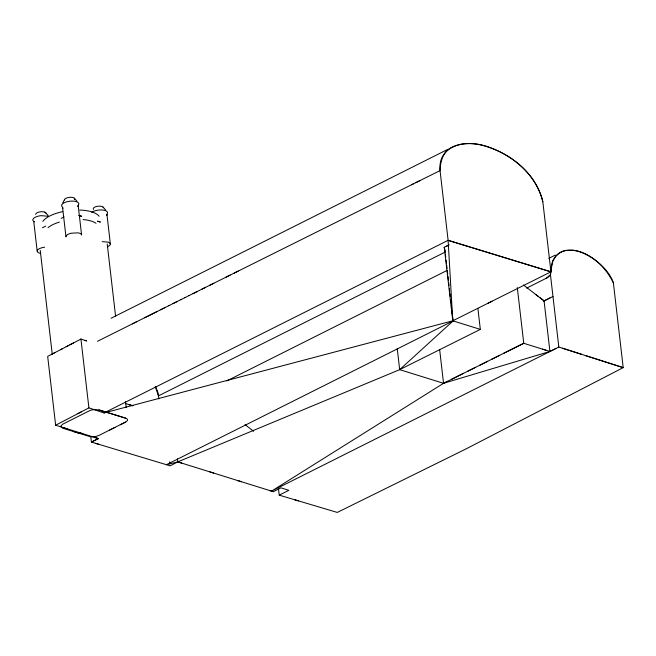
<?xml version="1.0" encoding="UTF-8"?>
<svg xmlns="http://www.w3.org/2000/svg" width="656" height="656" viewBox="0 0 656 656"><rect width="100%" height="100%" fill="white"/><g stroke="black" fill="none" stroke-linecap="round" stroke-linejoin="round"><path stroke-width="0.98" d="M585.332 355.527L623.2 367.631L558.83 347.049L550.466 274.823L552.524 261.063L555.616 256.266L558.928 253.372L562.364 251.568L565.89 250.535L573.155 250.239A60.434 36.72 63.9 0 1 584.455 253.388C597.28 259.333 607.292 270.338 613.401 282.957L623.2 367.631L466.137 448.86L337.266 512.426L279.226 495.149L278.521 489.048M526.686 288.099L547.604 277.603L550.466 274.823C551.762 228.173 605.135 257.209 613.401 282.957M78.466 204.779L77.916 206.525L78.187 205.517L81.598 235.012A7.864 3.149 -6.6 0 0 78.089 232.855L71.037 233.216A7.864 3.149 -6.6 0 0 65.969 236.816L62.55 207.312M62.796 202.794L64.657 199.317M90.831 437.019L91.414 442.078L170.183 465.826L177.792 461.881L399.676 369.656L453.116 320.907L452.648 316.864M550.466 274.823L546.218 278.3M62.459 348.689L47.675 356.388L55.645 425.227L98.425 438.577L91.414 442.078L98.425 438.577L94.538 437.363M66.158 346.762L80.934 339.062L86.625 340.948M51.373 354.47L55.071 352.543M60.524 349.697L68.478 345.556M69.848 344.835L73.546 342.908M80.401 339.341L80.934 339.062L88.904 407.893L104.066 412.936L452.771 320.8L550.942 271.83L542.832 201.802C536.321 174.053 511.524 153.963 485.079 145.993C466.277 139.646 437.585 144.828 440.053 170.617L448.114 240.334L452.771 320.8L480.323 329.386L477.88 308.287M55.645 425.227L88.904 407.893M77.818 413.674L81.516 411.747M42.476 227.73L45.731 226.099M61.197 218.341L63.968 216.956M111.053 318.267L447.285 149.625M104.066 412.936L448.114 240.334L550.942 271.83L448.114 240.334M448.204 245.385L444.268 247.255L445.153 252.076L158.465 395.863L158.818 398.897M125.558 422.087L98.966 435.42L95.866 436.445A6.954 2.78 -6.6 0 1 89.2 436.371L62.623 428.179L60.598 426.4L62.623 424.227L89.216 410.886A6.937 2.78 -6.6 0 1 94.103 409.598L98.982 409.943L125.558 418.134A6.937 2.78 -6.6 0 1 125.567 422.079L120.245 424.752M109.601 430.09L114.923 427.425M226.73 380.947L447.261 270.338M548.793 258.374L555.304 255.102M453.116 320.907L166.427 464.694L177.792 461.881L181.778 463.12M543.471 301.227L549.958 297.972M555.812 348.549L271.543 491.123L443.546 383.301L447.556 381.308M269.337 490.434L273.314 491.672L280.948 487.834L288.829 490.327L279.226 495.149M97.457 341.3L148.502 315.823M148.699 315.725L164.976 307.598M168.748 305.721L181.261 299.48M184.943 297.644L189.404 295.413M193.044 293.601L197.087 291.584M201.622 289.321L205.689 287.295M209.764 285.262L213.831 283.228M226.049 277.144L230.117 275.11M234.192 273.076L238.259 271.051M397.241 348.598L399.676 369.656L480.323 329.386M451.566 379.307L463.603 373.305M467.613 371.304L475.625 367.303M479.643 365.302L487.662 361.3M491.672 359.299L499.692 355.298M503.701 353.297L523.75 343.301L549.925 351.46L558.83 347.049M132.414 323.851L136.481 321.825M144.623 317.758L152.553 313.806M152.766 313.699L156.841 311.666M160.654 309.763L169.051 305.573M173.118 303.539L177.194 301.506M180.892 299.661L185.336 297.447M188.994 295.618L413.346 183.877M415.748 182.68L419.799 180.671M488.113 303.17L492.041 301.211M411.697 184.689L440.053 170.617C440.356 161.204 443.144 150.946 452.566 146.944C456.059 145.288 459.823 144.295 463.653 143.836C471.467 143.033 479.364 144.254 486.85 146.509C512.566 154.898 536.436 174.594 542.832 201.802M552.975 296.479L544.07 300.891L536.157 294.806M445.99 246.435L449.27 244.885M102.18 241.638L108.65 242.203L110.347 243.868A7.872 3.149 -6.6 0 1 107.412 246.779M48.134 216.259L41.016 215.644A8.651 3.46 -6.6 0 0 33.341 221.088L34.67 221.908M294.7 499.757L298.57 500.905M125.837 403.645L132.824 405.752M128.994 404.596L132.938 405.793M95.366 443.267L99.31 444.456M79.048 215.496L81.705 216.316L78.95 215.463M97.654 221.228L100.311 222.048M98.982 409.943L125.558 418.134M97.547 221.195L100.253 222.031M73.251 431.451L78.564 433.091M542.438 349.131L546.186 350.296M399.676 369.656L443.546 383.301L549.925 351.46L544.07 300.891L540.118 297.865M209.633 471.812L213.618 473.05M237.497 480.504L241.474 481.742M63.419 427.655L67.314 428.868M78.974 432.509L82.869 433.723M273.314 491.672L177.792 461.881L177.44 458.864M562.618 348.262L581.544 354.314M84.886 340.374L86.469 340.899M523.472 284.999L538.469 296.594M245.049 424.637L253.618 431.271M103.066 207.058L105.673 210.027M74.317 198.202L76.924 201.171M45.551 212.634L48.159 215.594M63.042 208.239L62.107 206.665A8.651 3.46 -6.6 0 1 65.928 202.04A8.651 3.46 -6.6 0 1 76.9 201.835L78.228 202.655A8.651 3.46 -6.6 0 1 78.466 204.779M155.62 386.63L157.842 392.181L158.465 395.863L155.267 386.532M445.153 252.076L444.268 247.255L452.771 320.8M517.305 287.599L523.75 343.301L443.546 383.301L439.676 349.812M445.383 254.102L445.736 257.136M446.088 260.178L446.441 263.212M446.67 265.237L447.023 268.271M447.376 271.305L447.736 274.38M447.966 276.373L448.433 280.424M448.663 282.441L449.024 285.508M449.368 288.517L449.721 291.576M449.95 293.576L450.311 296.635M450.656 299.653L451.008 302.703M451.361 305.729L451.713 308.771M451.943 310.788L452.296 313.83M169.715 461.799L169.945 463.817M110.347 243.868L106.936 214.373L106.657 215.381L107.215 213.643A8.659 3.469 -6.6 0 0 102.484 209.994A8.659 3.469 -6.6 0 0 91.733 212.29M107.223 243.966L115.579 316.176M125.468 401.603L126.173 407.704M40.246 250.453L52.242 354.191M33.784 221.736L37.195 251.24M93.537 209.428A5.092 2.042 -6.6 0 1 97.268 206.337A5.092 2.042 -6.6 0 1 103.345 207.673M74.456 199.465A5.117 2.05 -6.6 0 0 73.529 197.718A5.133 2.058 -6.6 0 0 70.914 197.276A5.117 2.05 -6.6 0 0 64.468 199.973M40.705 253.405A7.88 3.157 -6.6 0 1 37.474 250.223A7.88 3.157 -6.6 0 1 44.674 247.205M35.711 214.397A5.092 2.042 -6.6 0 1 38.991 212.068A5.092 2.042 -6.6 0 1 44.731 212.159M44.772 212.142A5.133 2.058 -6.6 0 1 45.871 213.233M42.829 221.367A29.577 11.841 -6.6 0 1 62.714 211.617M79.786 210.059A29.577 11.841 -6.6 0 1 99.113 216.242M47.995 227.673A27.388 10.963 -6.6 0 1 59.327 222.113M83.099 219.563A27.388 10.963 -6.6 0 1 96.038 223.294"/></g></svg>
